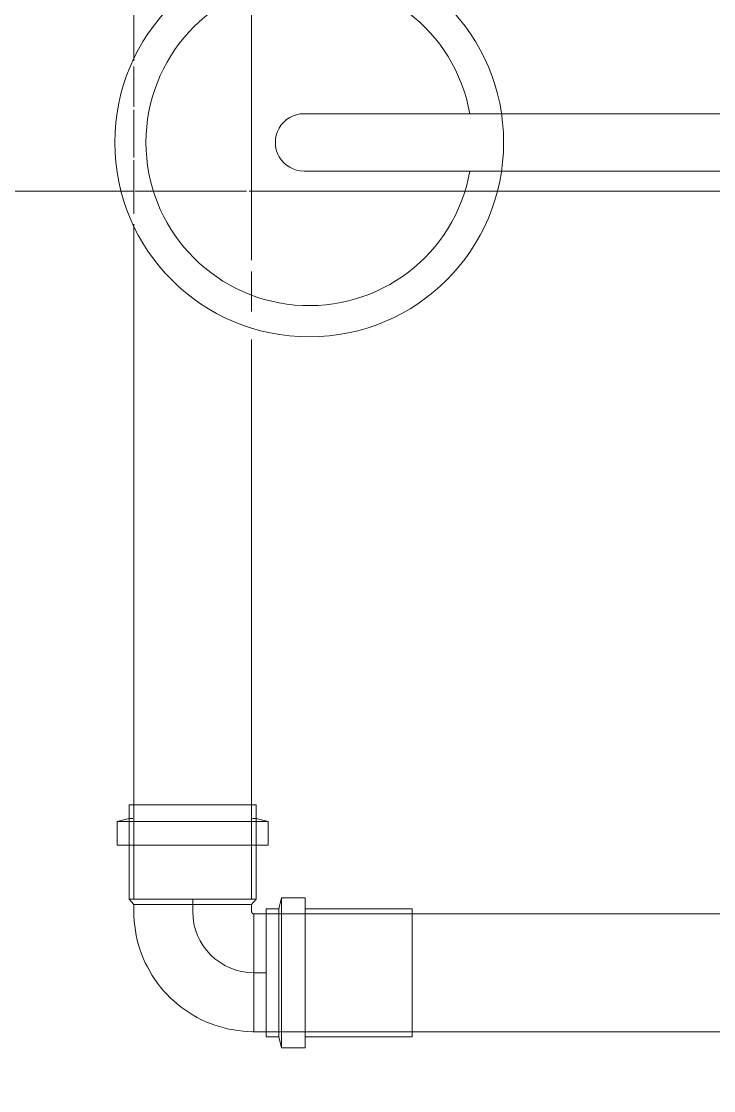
# Model space of a CAD drawing. Header units: metres. Extents: x 1 to 114, y -6 to 62.
# Drawn here: x 59.1128 to 59.4067, y 0.2787 to 0.7324 of the extents above; entities that cross this region are included whole.
import ezdxf

# ---------------------------------------------------------------- set-up
doc = ezdxf.new("R2010")
doc.units = ezdxf.units.M
for name, color, linetype, lineweight in [('ARQ-SAN', 7, 'Continuous', 5), ('KIRYA - PISO', 7, 'Continuous', 5), ('P-PIPE', 7, 'Continuous', 5), ('P-PIPE-CNTR', 7, 'Continuous', 5)]:
    doc.layers.add(name, color=color, linetype=linetype, lineweight=lineweight)
doc.layers.add('ARQ_1100_BASE_TÉRREO_GARAGEM_dwg', color=7, linetype='Continuous', lineweight=5, true_color=0x767676)
pattern_1 = [(0, (-4539.02, -1079.475), (0, 0.635), []), (90, (-4539.02, -1079.475), (-0.635, 3.888253587292846e-17), [])]

# ---------------------------------------------------------------- blocks, each defined once
blk = doc.blocks.new('Joelho 45_90 - Serie Normal - Esgoto - MEP - Tigre - Standard-2541-PLANTA BAIXA GERAL')
at = {"layer": 'P-PIPE'}
for p, q in [((-0.06419999999996807, 0.03200000000002737), (-0.0654999999999418, 0.02700000000002852)), ((-0.05419999999997036, 0.03200000000002737), (-0.06419999999996807, 0.03200000000002737)), ((-0.06419999999999945, -0.032), (-0.06419999999999945, 0.032)), ((-0.06419999999999945, 0.02451342217980712), (-0.06419999999999945, 0.032)), ((-0.05419999999999946, -0.032), (-0.05419999999999946, 0.032)), ((-0.05419999999999946, 0.02262741699796934), (-0.05419999999999946, 0.032)), ((-0.02499999999997699, 0.03120000000002756), (-0.02499999999997699, 0.02600000000002874)), ((0.02500000000000056, 0.03120000000000097), (-0.02499999999999945, 0.03120000000000129)), ((0.02500000000001164, 0.02600000000002874), (0.02500000000001164, 0.03120000000002756)), ((-0.03119999999995825, 0.02700000000002852), (-0.07119999999994917, 0.02700000000002852)), ((-0.07119999999999947, 0.027), (-0.07119999999999947, 0.02607999730980482)), ((-0.07119999999999947, 0.027), (-0.07119999999999947, -0.027)), ((-0.07119999999999947, 0.02414814565722673), (-0.07119999999999947, 0.025)), ((-0.06549999999999946, 0.02699999999999999), (-0.06549999999999946, 0.02537170076121961)), ((-0.06549999999999946, 0.027), (-0.06549999999999946, 0.02537170076121817)), ((-0.05419999999999946, 0.027), (-0.05419999999999946, 0.02607999730980488)), ((-0.05419999999999946, 0.027), (-0.05419999999999946, 0.0233826859021798)), ((-0.02899999999997608, 0.02500000000002897), (-0.03119999999995825, 0.02700000000002852)), ((-0.03119999999999945, 0.027), (-0.03119999999999945, -0.027)), ((-0.03119999999999945, 0.027), (-0.03119999999999945, 0.0253717007612195)), ((-0.03119999999999945, 0.02165063509461103), (-0.03119999999999945, 0.025)), ((-0.02599999999999409, 0.02500000000002897), (-0.02899999999997608, 0.02500000000002897)), ((-0.02899999999999946, 0.025), (-0.02899999999999946, -0.02500000000000002)), ((-0.02899999999999946, 0.02500000000000002), (-0.02899999999999946, -0.02500000000000001)), ((-0.02499999999999948, 0.02600000000000129), (0.02500000000000052, 0.02600000000000097)), ((-0.02499999999999948, 0.02600000000000129), (0.02500000000000052, 0.02600000000000097)), ((0.0250000000000005, 0.02600000000000204), (-0.02499999999999951, 0.02600000000000004)), ((0.0250000000000005, 0.02600000000000204), (-0.02499999999999951, 0.02600000000000004)), ((-0.05419999999999946, 0.01909188309203673), (-0.05419999999999946, 0.01349999999999994)), ((-0.05419999999999946, -0.006988114217768107), (-0.05419999999999946, -0.0190918830920368)), ((-0.05419999999999946, -0.032), (-0.05419999999999946, -0.02262741699796969)), ((-0.03119999999999945, -0.025), (-0.03119999999999945, -0.02165063509461083)), ((-0.07119999999999947, -0.025), (-0.07119999999999947, -0.02414814565722667)), ((-0.07119999999999947, -0.02607999730980484), (-0.07119999999999947, -0.027)), ((-0.07119999999994917, -0.02699999999995921), (-0.03119999999995825, -0.02699999999995921)), ((-0.06549999999999946, -0.02537170076121941), (-0.06549999999999946, -0.027)), ((-0.06549999999999946, -0.02537170076121836), (-0.06549999999999946, -0.02699999999999999)), ((-0.0654999999999418, -0.02699999999995921), (-0.06419999999996807, -0.03199999999995808)), ((-0.06419999999999945, -0.032), (-0.06419999999999945, -0.02451342217980745)), ((-0.05419999999999946, -0.02338268590217985), (-0.05419999999999946, -0.027)), ((-0.05419999999999946, -0.02607999730980476), (-0.05419999999999946, -0.027)), ((-0.03119999999995825, -0.02699999999995921), (-0.02899999999997608, -0.02499999999995967)), ((-0.03119999999999945, -0.02537170076121954), (-0.03119999999999945, -0.027)), ((-0.02899999999997608, -0.02499999999995967), (-0.02599999999999409, -0.02499999999995967)), ((-0.06419999999996807, -0.03199999999995808), (-0.05419999999997036, -0.03199999999995808))]:
    blk.add_line(p, q, dxfattribs=at)
at = {"layer": 'P-PIPE', "flags": 128}
for points in [[(-0.02599999999999409, -0.02499999999995967), (-0.02396054395645943, -0.02495920543968209), (-0.02192435060752514, -0.02483688702139739), (-0.01989467742823344, -0.02463324042851714), (-0.01787477146261872, -0.024348591452134), (-0.01586786412944512, -0.02398339546987673), (-0.01387716605216574, -0.02353823671742648), (-0.01190586192322171, -0.02301382735382058), (-0.009957105408537247, -0.02241100632217231), (-0.008034014102952824, -0.02173073800753941), (-0.006139664542209994, -0.02097411069412433), (-0.004277087281606146, -0.02014233482419709), (-0.002449262047383308, -0.01923674106172098), (-0.0006591129699643716, -0.0182587781635224), (0.001090496093998263, -0.01721001066166068), (0.002796766143172863, -0.01609211636037635), (0.004456967509489824, -0.0149068836520707), (0.006068444224954965, -0.01365620865626688), (0.00762861827057759, -0.01234209218614387), (0.009134993700656195, -0.01096663654775452), (0.01058516063590732, -0.009532042176674896), (0.01197679911854184, -0.008040604117871771), (0.01330768282388299, -0.006494708354090062), (0.01457568262187306, -0.004896827988789483), (0.01577876998337488, -0.003249519289659929), (0.01691502022523873, -0.001555417599247403), (0.01798261558945669, 0.000182766881158841), (0.01897984815113732, 0.001962253427170344), (0.01990512255100393, 0.003780195239925524), (0.02075695854739188, 0.005633684000316953), (0.02153399338434902, 0.007519754521733557), (0.02223498397195835, 0.009435389493659704), (0.02285880887479398, 0.01137752430880232), (0.02340447010604994, 0.01334305196575883), (0.02387109472422353, 0.01532882803956786), (0.02425793622944211, 0.01733167571210352), (0.02456437575777027, 0.0193483908543953), (0.02478992307145281, 0.02137574715234937), (0.02493421734277199, 0.02341050126842092), (0.02499702773176141, 0.02544939803005514), (0.02500000000001164, 0.02600000000002874)], [(-0.02499999999997699, 0.02600000000002874), (-0.02500079989330761, 0.02596001066584722), (-0.02500319829367973, 0.02592008530606963), (-0.02500719136413991, 0.02588028779275596), (-0.02501277271660374, 0.02584068179341693), (-0.02501993342211272, 0.02580133066924182), (-0.02502866202511077, 0.02576229737358613), (-0.02503894456167109, 0.02572364435146424), (-0.02505076458188114, 0.02568543343942315), (-0.02506410317628197, 0.02564772576675036), (-0.02507893900598056, 0.02561058165772129), (-0.02509524833674714, 0.02557406053495552), (-0.02511300507720143, 0.02553822082448837), (-0.0251321808202908, 0.02550311986217653), (-0.02515274488896121, 0.02546881380209611), (-0.02517466438505089, 0.02543535752663875), (-0.02519790424206494, 0.02540280455866937), (-0.02522242728124184, 0.02537120697602304), (-0.02524819427084258, 0.02534061532806354), (-0.02527516398925154, 0.02531107855492746), (-0.02530329329064152, 0.02528264390912464), (-0.02533253717413864, 0.0252553568800493), (-0.02536284885579398, 0.02522926112112477), (-0.02539417984336215, 0.02520439837999757), (-0.02542648001388643, 0.02518080843172875), (-0.02545969769409094, 0.02515852901522535), (-0.02549377974274776, 0.02513759577279038), (-0.02552867163581632, 0.02511804219315536), (-0.02556431755369649, 0.02509989955785672), (-0.0256006604705608, 0.02508319689125069), (-0.02563764224552315, 0.02506796091406259), (-0.02567520371550554, 0.02505421600059194), (-0.0257132847903571, 0.02504198413974659), (-0.02575182454831966, 0.02503128489992314), (-0.02579076133409217, 0.02502213539759514), (-0.02583003285710311, 0.02501455027004217), (-0.02586957629123817, 0.02500854165182132), (-0.02590932837550363, 0.02500411915548343), (-0.02594922551503614, 0.0250012898560492), (-0.02598920388290963, 0.02500005827979926)]]:
    blk.add_lwpolyline(points, dxfattribs=at)
blk = doc.blocks.new('Luva Simples para Conexão - Serie Normal - Esgoto - MEP - Tigre - Standard-V19-PLANTA BAIXA GERAL')
at = {"layer": 'P-PIPE'}
for p, q in [((0.006500000000007185, 0.03179999999997545), (0.005300000000024784, 0.02719999999995917)), ((0.01660000000001355, 0.03179999999997545), (0.006500000000007185, 0.03179999999997545)), ((0.006500000000000011, -0.0318), (0.006500000000000011, 0.0318)), ((0.006500000000000011, 0.02436021329118339), (0.006500000000000011, 0.0318)), ((0.01659999999999993, 0.02753960784034505), (0.01659999999999993, 0.0318)), ((0.01659999999999993, -0.0318), (0.01659999999999993, 0.0318)), ((0.005300000000024784, 0.02719999999995917), (1.732587406877428e-14, 0.02719999999995917)), ((0, 0.0272), (0, -0.0272)), ((0, 0.0272), (0, 0.02627318247506266)), ((0, -0.025), (0, 0.025)), ((0.005299999999999997, 0.0272), (0.005299999999999997, -0.0272)), ((0.005299999999999997, 0.0272), (0.005299999999999997, 0.02555963928537671)), ((0.06200000000000323, 0.02719999999995917), (0.01660000000001355, 0.02719999999995917)), ((0.01659999999999993, 0.0272), (0.01659999999999993, -0.0272)), ((0.01659999999999993, 0.0272), (0.01659999999999993, 0.02627318247506262)), ((0.06200000000000012, 0.02627318247506261), (0.06200000000000012, 0.0272)), ((0.06200000000000012, -0.0272), (0.06200000000000012, 0.0272)), ((0.06200000000000012, 0.025), (0.06200000000000012, 0.02414814565722663)), ((0, -0.02627318247506264), (0, -0.0272)), ((1.732587406877428e-14, -0.02720000000002847), (0.005300000000024784, -0.02720000000002847)), ((0.005299999999999997, -0.02555963928537669), (0.005299999999999997, -0.0272)), ((0.005300000000024784, -0.02720000000002847), (0.006500000000007185, -0.03180000000004475)), ((0.006500000000000011, -0.0318), (0.006500000000000011, -0.02436021329118359)), ((0.01659999999999993, -0.02627318247506265), (0.01659999999999993, -0.0272)), ((0.01660000000001355, -0.02720000000002847), (0.06200000000000323, -0.02720000000002847)), ((0.06200000000000012, -0.02414814565722673), (0.06200000000000012, -0.025)), ((0.06200000000000012, -0.0272), (0.06200000000000012, -0.02627318247506269)), ((0.01659999999999993, -0.0318), (0.01659999999999993, -0.02753960784034522)), ((0.006500000000007185, -0.03180000000004475), (0.01660000000001355, -0.03180000000004475))]:
    blk.add_line(p, q, dxfattribs=at)
blk = doc.blocks.new('ARQ_1100_BASE_TÉRREO_GARAGEM_dwg_CHUVEIRO-4197728-PLANTA BAIXA GERAL')
at = {"layer": 'ARQ-SAN', "color": 253, "true_color": 0xaaaaaa}
for p, q in [((-8578.801965466908, 17789.54456310714), (-8578.819058528354, 17789.54456310714)), ((-8578.801965466908, 17789.51456310714), (-8578.819058528354, 17789.51456310714)), ((-8578.801965466908, 17789.34461977727), (-8578.819058528354, 17789.34461977727)), ((-8578.801965466908, 17789.31461977727), (-8578.819058528354, 17789.31461977727))]:
    blk.add_line(p, q, dxfattribs=at)
at = {"layer": 'ARQ-SAN', "color": 253, "true_color": 0xaaaaaa, "flags": 128}
for points in [[(-8578.761966632988, 17789.50494461966), (-8578.801965466908, 17789.50774979875), (-8578.801965466908, 17789.55137641554), (-8578.761990889056, 17789.55480466777), (-8578.761990889056, 17789.50494461966)], [(-8578.439385577882, 17789.41742149827), (-8578.819420940465, 17789.41742149827), (-8578.819420940465, 17789.44176138615), (-8578.439385577882, 17789.44176138615)]]:
    blk.add_lwpolyline(points, dxfattribs=at)
blk.add_lwpolyline([(-8578.761990889056, 17789.30437821664), (-8578.761990889056, 17789.35423826475), (-8578.801965466908, 17789.35143308566), (-8578.801965466908, 17789.30780646887)], close=True, dxfattribs=at)
at = {"layer": 'ARQ-SAN', "color": 253, "true_color": 0xaaaaaa}
blk.add_circle((-8578.44158601055, 17789.4295914422), 0.08252748219638306, dxfattribs=at)
for centre, radius, start, end in [((-8578.44158601055, 17789.4295914422), 0.06927473397369938, 190.1180295745908, 169.8819704254088), ((-8578.439385577882, 17789.4295914422), 0.01216994393871573, 269.9999999999996, 90)]:
    blk.add_arc(centre, radius, start, end, dxfattribs=at)
blk = doc.blocks.new('ARQ_1100_BASE_TÉRREO_GARAGEM_dwg-4178582-PLANTA BAIXA GERAL')
at = {"layer": 'KIRYA - PISO', "true_color": 0xaaaaaa}
h = blk.add_hatch(dxfattribs=at)
h.set_pattern_fill('FP_5', color=253, style=0, pattern_type=2)
h.set_pattern_definition(pattern_1)
h.paths.add_polyline_path([(40.75533183764495, 0.2000000000000585), (40.98261709470194, 0.2000000000000585), (40.98261709470194, 0.3036908859162376), (40.78653183764494, 0.3070402508216262), (40.78653183764494, 0.3536908859162609), (40.98261709470194, 0.3536908859162609), (40.98261709470194, 0.7335646943541498), (41.01261709470191, 0.7335646943541498), (41.01261709470191, 1.144723950096751), (40.78033183764496, 1.139988183672471), (40.78033183764496, 0.7592094848763277), (40.78033183764496, 0.7551845068093149), (40.77601407013517, 0.3598908859162075), (40.73033183764493, 0.3598908859162075), (40.73033183764493, 1.146725065988902), (39.68261709470156, 1.146725065988902), (39.68261709470156, 0.7000000000000834), (39.88261709470194, 0.7000000000000834), (39.88261709470194, 0.2000000000000585), (40.75461479555437, 0.2000000000000585)])
h.paths.add_polyline_path([(41.1764653010391, 0.7000000000000834), (41.18261709470156, 0.7000000000000834), (41.18261709470156, 0.7660363592967794), (41.16516243205206, 0.7592232319895779), (41.12516356903054, 0.7592232319895779), (41.12518834240203, 0.8064253128255181), (41.12518834240203, 0.8062785157619704), (41.18261709470156, 0.8062785157619704), (41.18261709470156, 1.146725065988902), (41.05261709470194, 1.144723950096751), (41.05261709470194, 0.7335646943541498), (41.08511709470192, 0.7310646943541418), (41.08511709470192, 0.7000000000000834), (41.16516243205208, 0.7000000000000834)])
h.paths.add_polyline_path([(41.04133489258876, 0.7214665376230114), (41.03779347560396, 0.724653292587013), (41.03836052237244, 0.7214665376230114)])
h.paths.add_polyline_path([(40.29026604073356, 1.156725065989142), (40.73033183764493, 1.156725065989142), (40.72773163143763, 1.324208233917442), (40.68835571778433, 1.334772018237723), (40.64665413985263, 1.355600779398281), (40.59431436457108, 1.398577324479115), (40.5725291286598, 1.429252841728956), (40.55964253985773, 1.453801701248711), (40.54896279667938, 1.49710351761053), (40.54896614848104, 1.541715692774642), (40.55963267924727, 1.585005510220398), (40.59517255562793, 1.641224445511062), (40.62601317733611, 1.668986789901785), (40.664313281553, 1.689927596664403), (40.6883287184976, 1.699037514767581), (40.73033183764493, 1.704140819296084), (40.73368120255032, 1.802721333294543), (40.78033183764496, 1.802721333294543), (40.78033183764496, 1.70442019251183), (40.83377173643122, 1.70442420878264), (40.83079253779975, 1.860000950976435), (40.78124856344019, 1.81535851802363), (40.75199639162693, 1.849506074992834), (40.80248918661881, 1.899998869984751), (40.73261662621644, 1.899999623335343), (40.73261512262097, 2.699997970283669), (39.84760864540752, 2.699997970283669), (39.84758887733646, 2.100147975513166), (39.80758887735195, 2.100149112951774), (39.80758887735195, 2.699997970283669), (39.68261709470156, 2.699997970283669), (39.68261709470156, 1.156725065989142), (39.93360781159438, 1.156725065989142)])
h.paths.add_polyline_path([(41.08786709470191, 1.156725065989142), (41.18261709470156, 1.156725065989142), (41.18261709470194, 1.899999623335343), (41.17404285686177, 1.899999623335343), (41.16994831477756, 1.223532356301184), (41.13404285686174, 1.223769191524287), (41.12958776097912, 1.300134468777507), (41.06919363552807, 1.303210534867938), (41.05761709470194, 1.307944687045208), (41.058295620642, 1.255223950096769), (41.08786709470191, 1.255223950096769), (41.08786709470191, 1.217294458172473), (41.13024285686174, 1.214116085720482), (41.12709025041654, 1.182653442021083), (41.08786709470191, 1.182653442021083), (41.08786709470191, 1.174973950096749)])
h.paths.add_polyline_path([(40.97736709470193, 1.156725065989142), (40.97736709470193, 1.255223950096769), (41.00761709470191, 1.258973950096764), (41.00761709470191, 1.313974314771178), (40.78033183764496, 1.313974314771178), (40.78033183764496, 1.156725065989142)])
h.paths.add_polyline_path([(41.07591836489114, 1.156725065989142), (41.07486308062276, 1.159973356616626), (41.07547868060328, 1.156725065989142)])
h.paths.add_polyline_path([(40.98760688962575, 1.156725065989142), (40.99063078166607, 1.160455422409608), (40.98829730882932, 1.157740650033368)])
h.paths.add_polyline_path([(40.9886210034868, 1.22329650375266), (40.98734933023017, 1.231148440189685), (40.98843390768386, 1.224297231512849)])
h.paths.add_polyline_path([(40.99565026732289, 1.232842869176445), (40.99757614046499, 1.235873819641748), (40.99352552057852, 1.235706552504199)])
h.paths.add_polyline_path([(41.0075231765357, 1.243189825721144), (40.9997269151507, 1.245268947077778), (41.00723960192507, 1.243256165412408)])
h.paths.add_polyline_path([(40.66171002198094, 1.340514112560304), (40.62706470757341, 1.36617111375711), (40.64665413985263, 1.352066897245138), (40.65995604111949, 1.341859989411647)])
h.paths.add_polyline_path([(41.03360309984757, 1.685973585422311), (41.05740772532513, 1.688052354394334), (41.08219940759295, 1.699532401358258), (41.10543961532223, 1.699813431415981), (41.13404285686174, 1.704439383814801), (41.12958776097912, 1.899999623335343), (40.93249121875576, 1.899999204595614), (40.9295168335599, 1.789147313822876), (40.92472040870432, 1.789131417568808), (40.92472040870432, 1.704431044022021), (40.93945982908032, 1.707131215718408), (40.97094587350718, 1.734795806386138), (41.00833122695875, 1.704439383814801), (41.03568844406073, 1.704439383814801), (41.03360271925896, 1.691037639428183)])
h.paths.add_polyline_path([(40.94171465014679, 1.711427041629667), (40.92472040870432, 1.746388449556341), (40.93187135282488, 1.771428499936276), (40.96256191102476, 1.732131215718351), (40.94214153426653, 1.711869187562728)])
h = blk.add_hatch(dxfattribs=at)
h.set_pattern_fill('FP_5', color=253, style=0, pattern_type=2)
h.set_pattern_definition(pattern_1)
h.paths.add_polyline_path([(40.98261709470194, 0.3036908859162376), (41.11216228502322, 0.3094575814679678), (41.11216228502322, 0.3536908859162609), (40.78653183764494, 0.3503415210108377), (40.78653183764494, 0.3036908859162376), (40.83551075083351, 0.3036908859162376)])
h.paths.add_polyline_path([(40.80313183764493, 0.3051349949332902), (40.80313183764493, 0.352246776899139), (40.84853183764493, 0.347924190364496), (40.84853183764493, 0.3051349949332902), (40.81476174908789, 0.3051349949332902)])
h.paths.add_polyline_path([(41.09543566757813, 0.3051349949332902), (41.05016228502323, 0.3094575814679678), (41.05196430804002, 0.352246776899139), (41.09556228502322, 0.3465710894193401), (41.09556228502322, 0.3051349949332902)])
h.paths.add_polyline_path([(40.73194915174276, 0.3598908859162075), (40.73464525202802, 0.3598908859162075), (40.73765416811527, 0.3998908859161984), (40.77871452354712, 0.3998908859161984), (40.78033183764496, 0.4805756476671281), (40.77698247273955, 0.755894529045954), (40.78033183764496, 0.7629902799766501), (40.77517612703519, 1.146725065988902), (40.73033183764493, 1.146725065988902), (40.73118369198771, 0.3598908859162075)])
h.paths.add_polyline_path([(40.73033183764493, 1.156725065989142), (40.78033183764496, 1.156725065989142), (40.77563666313448, 1.313974314771178), (40.75377420210752, 1.319616885278628), (40.74886136151738, 1.321426452179125), (40.73033183764493, 1.320779664445136), (40.73033183764493, 1.29449450709466)])
h.paths.add_polyline_path([(40.73033183764493, 1.704140819296084), (40.78033183764496, 1.70777665908197), (40.77456514209323, 1.802721333294543), (40.73033183764493, 1.802721333294543), (40.73033183764493, 1.714970807024226)])
h.paths.add_polyline_path([(40.74173183764495, 1.740721333294557), (40.731775946662, 1.742001293460203), (40.73609853319667, 1.786121333294564), (40.77888772862789, 1.786121333294564), (40.77456514209323, 1.740721333294557), (40.74260934753086, 1.740721333294557)])
h.paths.add_polyline_path([(40.78369933414357, 1.812907747320253), (40.84576505543808, 1.88212410370936), (40.82478021711558, 1.899998869984751), (40.80248918661881, 1.899998869984751), (40.78140828784371, 1.871767336115032), (40.80810940023093, 1.838821899632389), (40.78193332748864, 1.814673753975202)])
h = blk.add_hatch(dxfattribs=at)
h.set_pattern_fill('FP_5', color=253, style=0, pattern_type=2)
h.set_pattern_definition(pattern_1)
h.paths.add_polyline_path([(40.73765416811527, 0.3598908859162075), (40.77601407013517, 0.3598908859162075), (40.77300950717461, 0.3998908859161984), (40.73194915174278, 0.3998908859161984), (40.7362399545529, 0.3598908859162075)])
h.paths.add_polyline_path([(40.92472040870432, 1.746388449556375), (40.92973809011303, 1.729116753862326), (40.9453928598651, 1.715236753429082), (40.96320752868471, 1.738680550466738), (40.9295168335599, 1.769299068097981), (40.92525878658007, 1.752992292133166)])
h.paths.add_polyline_path([(40.83377173643122, 1.70442420878264), (40.9247194608226, 1.707131215718374), (40.91955176551023, 1.811873321738064), (40.91630652008566, 1.80616206693145), (40.90559741648977, 1.812478068992439), (40.89775491825869, 1.809614055786488), (40.89332183056721, 1.812928168309638), (40.88998634358497, 1.80535891384428), (40.87991397067921, 1.816494193062346), (40.87005385027272, 1.805349776582266), (40.864559665678, 1.814862103911681), (40.85825764409149, 1.808446140134975), (40.84567035100681, 1.816365121923764), (40.83377173643122, 1.812415220804525), (40.83377173643122, 1.752992292133166)])
h.paths.add_polyline_path([(40.95072389533609, 1.704439383814801), (40.9517551637759, 1.707201937198696), (40.94792014198197, 1.708523828261648)])
h.paths.add_polyline_path([(40.96932724889997, 1.704439383814801), (40.97272515895686, 1.707808964448316), (40.95646038576348, 1.719835881022791), (40.96715166098394, 1.704439383814801)])
h.paths.add_polyline_path([(40.96523405216345, 1.704439383814801), (40.96500528674881, 1.704700695131171), (40.95800102588932, 1.704439383814801)])
h.paths.add_polyline_path([(40.97272515895686, 1.707808964448316), (40.97272515895686, 1.715605851927269), (40.96774814474627, 1.713785960957735), (40.97169212907995, 1.709049550813371)])
h.paths.add_polyline_path([(40.78124856344019, 1.815358518023665), (40.80740828784376, 1.845767336115038), (40.77472599795404, 1.870625813151316), (40.75533183764495, 1.841275243818912), (40.77912401659626, 1.817483064867527)])
h.paths.add_polyline_path([(40.84576505543808, 1.88212410370936), (40.85431769498233, 1.899999073724035), (40.83226505543806, 1.895624103709383), (40.84476505543805, 1.883124103709377)])
h.paths.add_polyline_path([(40.89397518767804, 1.899999140115294), (40.86512464423281, 1.894333057409505), (40.86054932668549, 1.882212789901543), (40.89397286064153, 1.882265263396052)])
h.paths.add_polyline_path([(40.93253321168324, 1.881909576301721), (40.92701406868871, 1.899999195426242), (40.89397518767804, 1.899999140115294), (40.89830425166575, 1.882237864031207), (40.93238439236819, 1.881912748698301)])
h = blk.add_hatch(dxfattribs=at)
h.set_pattern_fill('FP_5', color=253, style=0, pattern_type=2)
h.set_pattern_definition(pattern_1)
h.paths.add_polyline_path([(40.80313183764493, 0.3051349949332902), (40.84853183764493, 0.3102567641965774), (40.84853183764493, 0.352246776899139), (40.80313183764493, 0.347924190364496), (40.80313183764493, 0.3069129326433235)])
h.paths.add_polyline_path([(41.09556228502322, 0.3051349949332902), (41.09556228502322, 0.352246776899139), (41.05016228502323, 0.3471250076358171), (41.05016228502323, 0.3051349949332902), (41.09543566757813, 0.3051349949332902)])
h.paths.add_polyline_path([(40.76152427034707, 1.740721333294557), (40.77888772862789, 1.740721333294557), (40.77456514209323, 1.786121333294564), (40.731775946662, 1.786121333294564), (40.73748344544621, 1.740721333294557), (40.75533183764495, 1.740721333294557)])
h.paths.add_polyline_path([(40.93026253781893, 1.798079555418335), (40.93145038008583, 1.798112422206725), (40.92591232844775, 1.882037707770067), (40.8480493266855, 1.87725773986219), (40.83079253779975, 1.860000950976435), (40.83549946419209, 1.816232509208913), (40.8556501023371, 1.811605351161078), (40.86084499095444, 1.805311396568932), (40.86746719825833, 1.811324310562744), (40.8734146514042, 1.809148327307014), (40.88261105825853, 1.81361202901104), (40.88998634358497, 1.80535891384428), (40.89775491825869, 1.809614055786488), (40.89950775029535, 1.805329119979533), (40.91076978462207, 1.814019108811162), (40.91836194325712, 1.808830879640098), (40.92728793844079, 1.816274677582031), (40.93026253781893, 1.816149304462799)])
at = {"extrusion": (0, 0, -1), "zscale": -1, "rotation": 0.000594452125217585}
blk.add_blockref('ARQ_1100_BASE_TÉRREO_GARAGEM_dwg_CHUVEIRO-4197728-PLANTA BAIXA GERAL', (8537.82137135791, -17788.65951926488), dxfattribs=at)

msp = doc.modelspace()

# ---------------------------------------------------------------- linework, layer by layer
at = {"layer": 'P-PIPE'}
for p, q in [((59.16056426515467, 1.323865910276018), (59.16056426515467, 0.7157337438686479)), ((59.21056426515469, 0.6311519627382968), (59.21056426515469, 0.7428375706048806)), ((59.16056426515467, 0.7132682955018128), (59.16056426515467, 0.6960995103830893)), ((59.16056426515467, 0.694895024411922), (59.16056426515467, 0.6746773538932167)), ((59.16056426515467, 0.6734728316425355), (59.16056426515467, 0.6507497012311758)), ((59.16056426515467, 0.646403775401615), (59.16056426515467, 0.606747829536935)), ((59.21056426515469, 0.6093281706072181), (59.21056426515469, 0.6263412770101439)), ((59.16056426515467, 0.6065947307934468), (59.16056426515467, 0.3598908859162075)), ((59.21056426515469, 0.3598908859162075), (59.21056426515469, 0.597485772645117)), ((59.16056426515465, 0.3598908859162486), (59.16391363006004, 0.3598908859162486)), ((59.20721490024926, 0.3598908859162486), (59.21056426515465, 0.3598908859162486)), ((59.45730287927957, 0.3536908859162609), (59.21676426515467, 0.3536908859162609)), ((59.21676426515465, 0.3536908859162488), (59.21676426515465, 0.3036908859162488)), ((59.21676426515467, 0.3036908859162376), (59.50790660961938, 0.3036908859162376))]:
    msp.add_line(p, q, dxfattribs=at)
at = {"layer": 'P-PIPE-CNTR'}
for p, q in [((59.18556426515465, 0.3546908859162488), (59.18556426515465, 0.3598908859162488)), ((59.18556426515465, 0.3598908859162488), (59.18556426515465, 0.3546908859162488)), ((59.21156426515465, 0.3286908859162489), (59.21676426515465, 0.3286908859162488)), ((59.21156426515465, 0.3286908859162488), (59.21676426515465, 0.3286908859162488))]:
    msp.add_line(p, q, dxfattribs=at)
msp.add_arc((59.21156426515465, 0.3546908859162488), 0.02600000000000335, 180, 269.9999999999996, dxfattribs=at)

# ---------------------------------------------------------------- block references
at = {"layer": 'ARQ_1100_BASE_TÉRREO_GARAGEM_dwg', "color": 253, "true_color": 0xaaaaaa}
msp.add_blockref('ARQ_1100_BASE_TÉRREO_GARAGEM_dwg-4178582-PLANTA BAIXA GERAL', (18.43023242750974, 0), dxfattribs=at)
at = {"layer": 'P-PIPE', "rotation": 270}
msp.add_blockref('Joelho 45_90 - Serie Normal - Esgoto - MEP - Tigre - Standard-2541-PLANTA BAIXA GERAL', (59.18556426515465, 0.3286908859162493), dxfattribs=at)
at = {"layer": 'P-PIPE'}
msp.add_blockref('Luva Simples para Conexão - Serie Normal - Esgoto - MEP - Tigre - Standard-V19-PLANTA BAIXA GERAL', (59.21676426515465, 0.328690885916249), dxfattribs=at)

doc.saveas('drawing.dxf')
